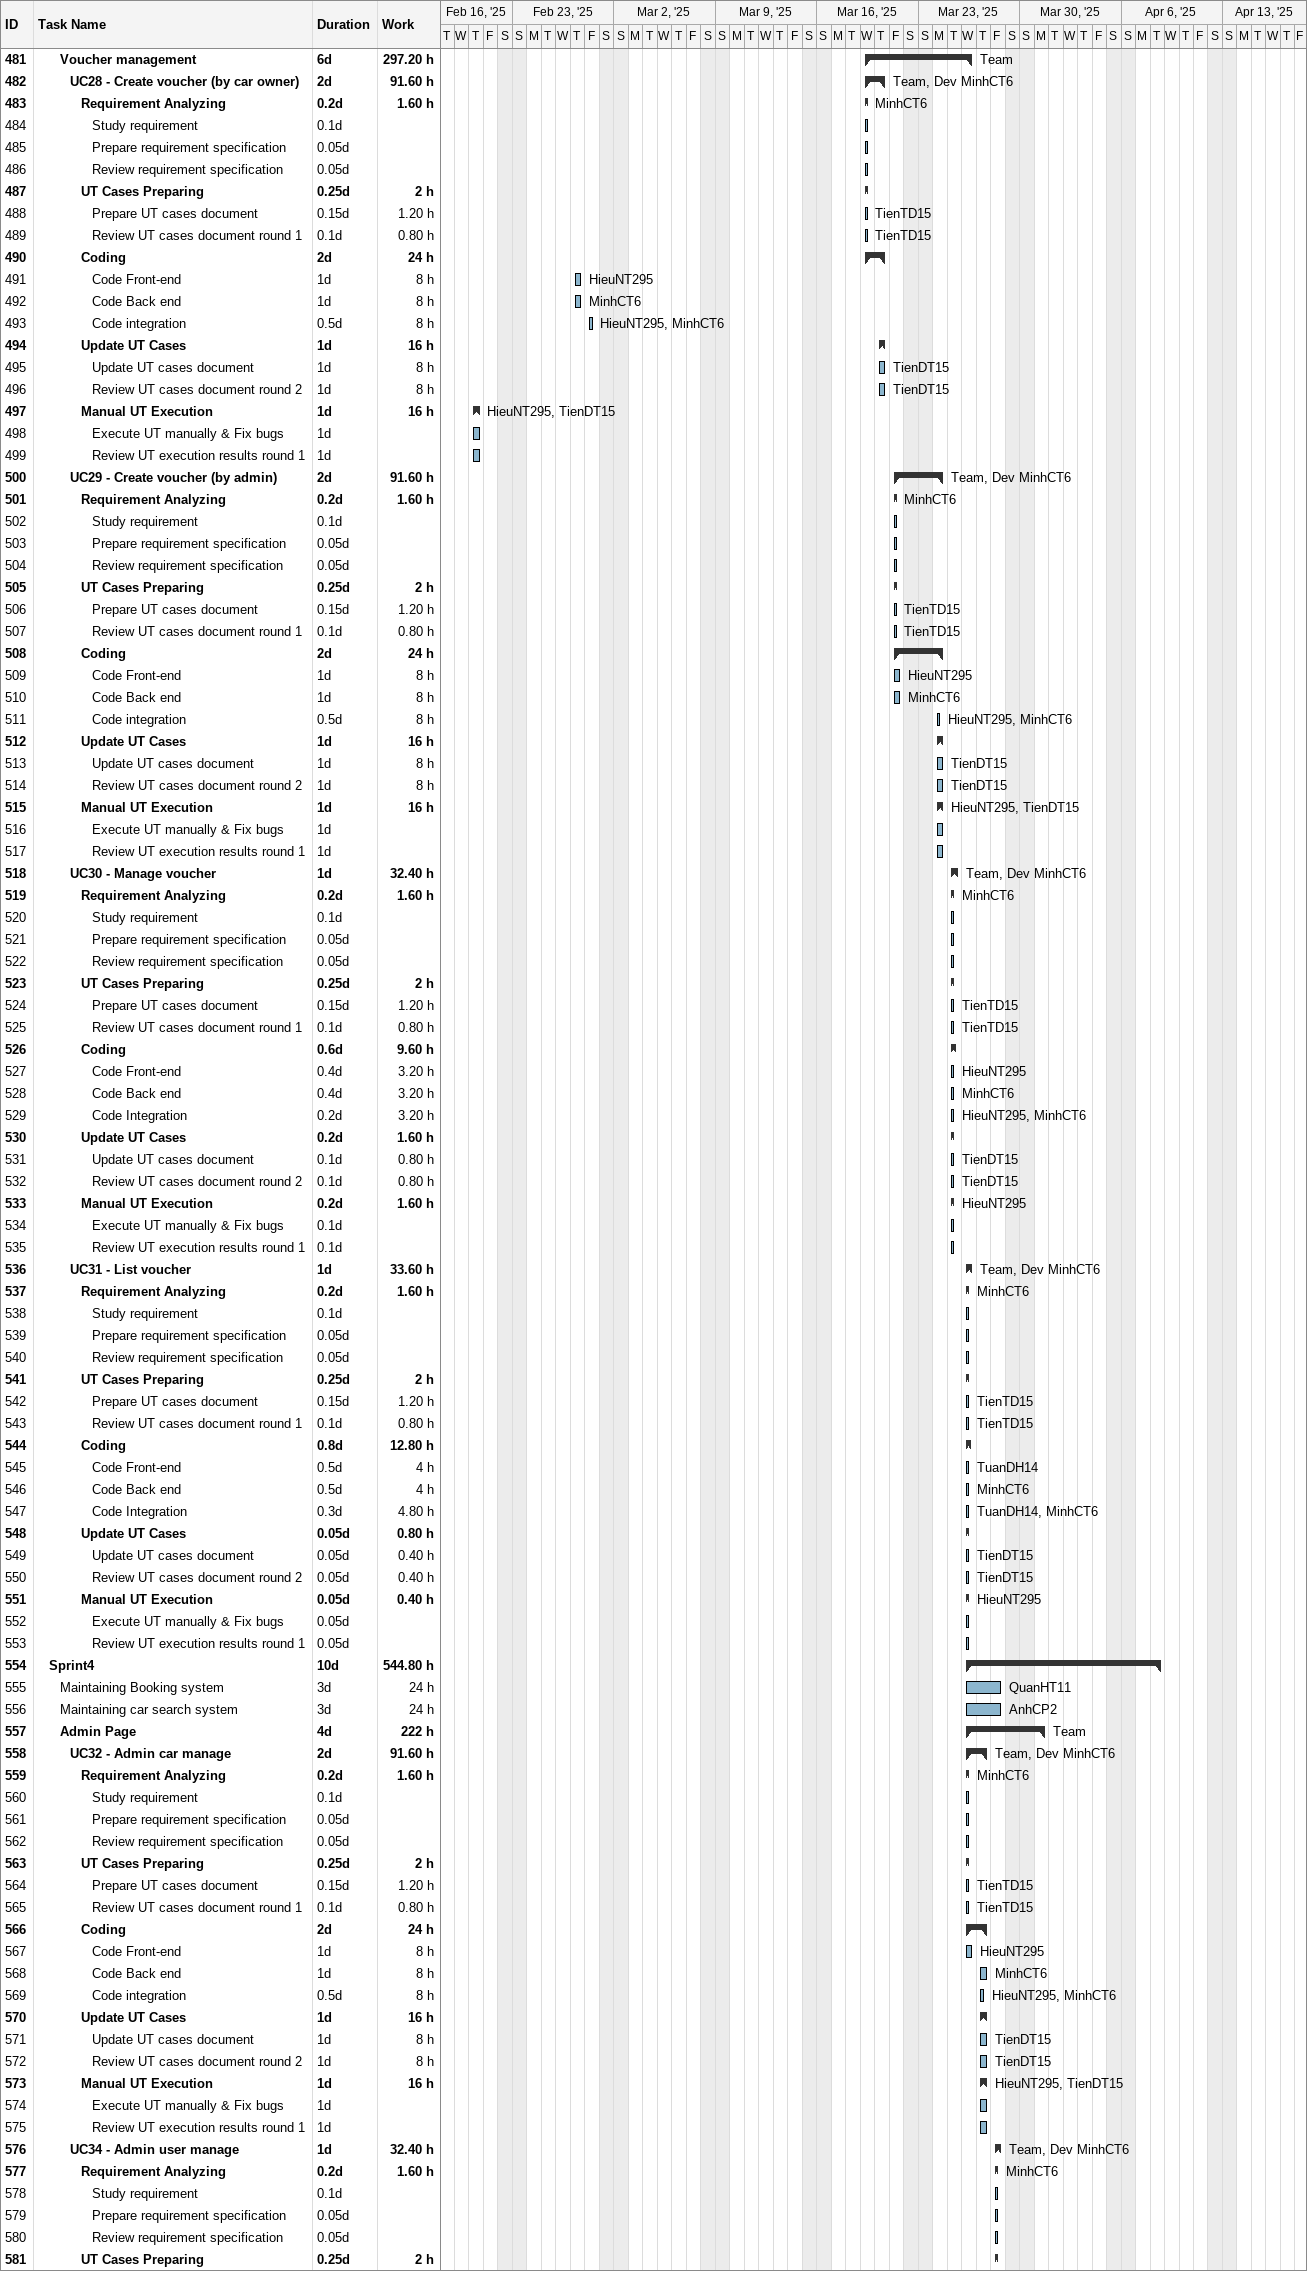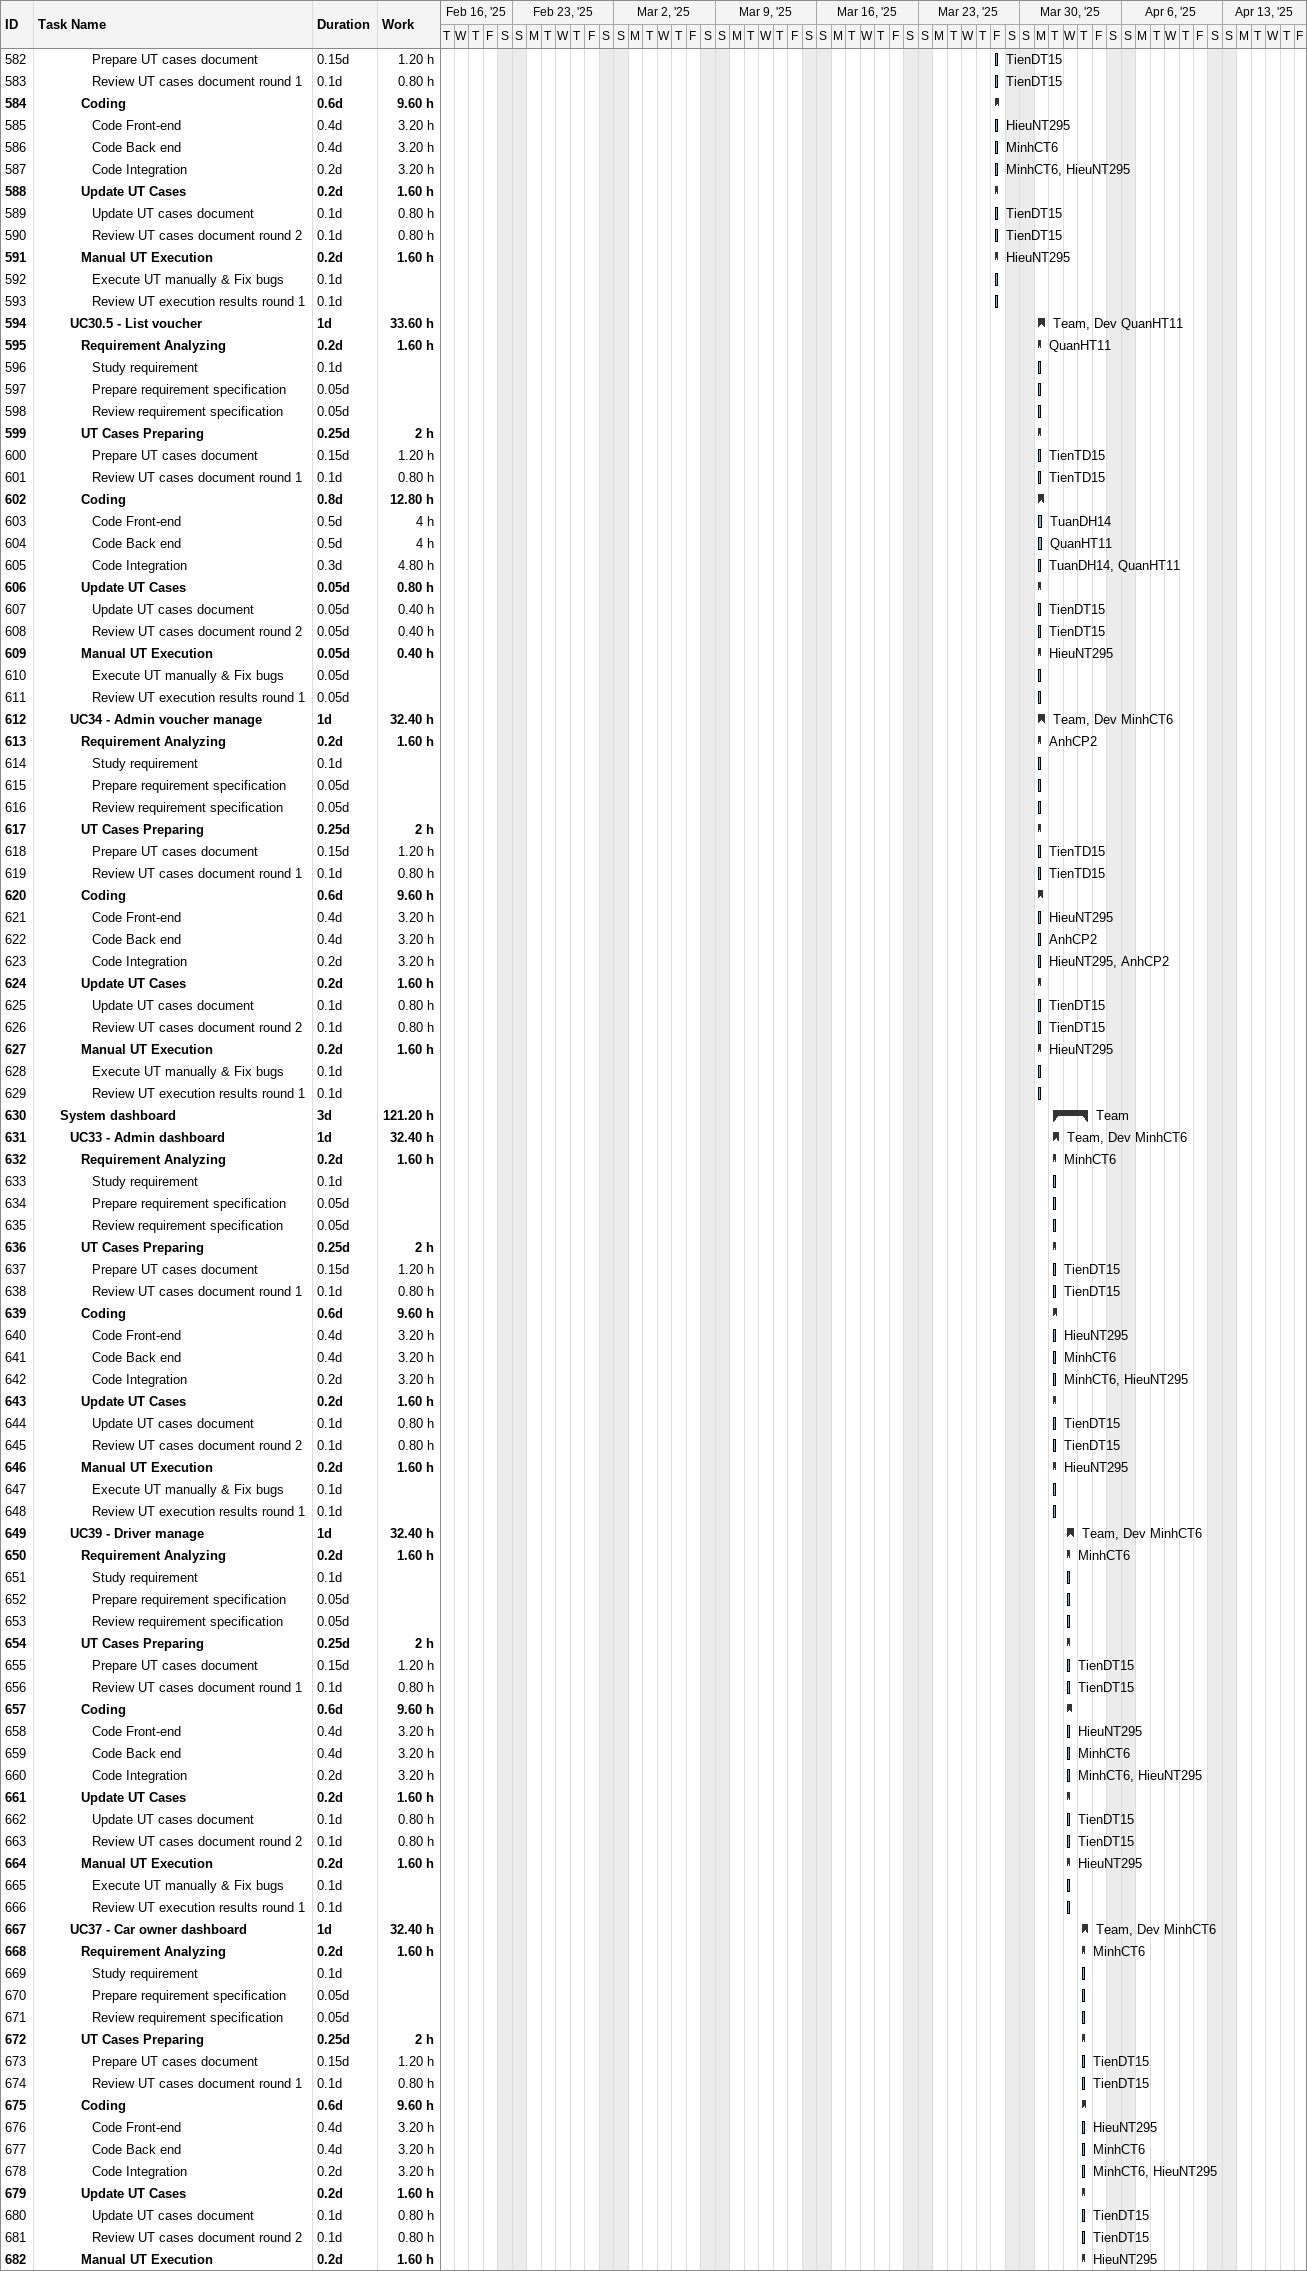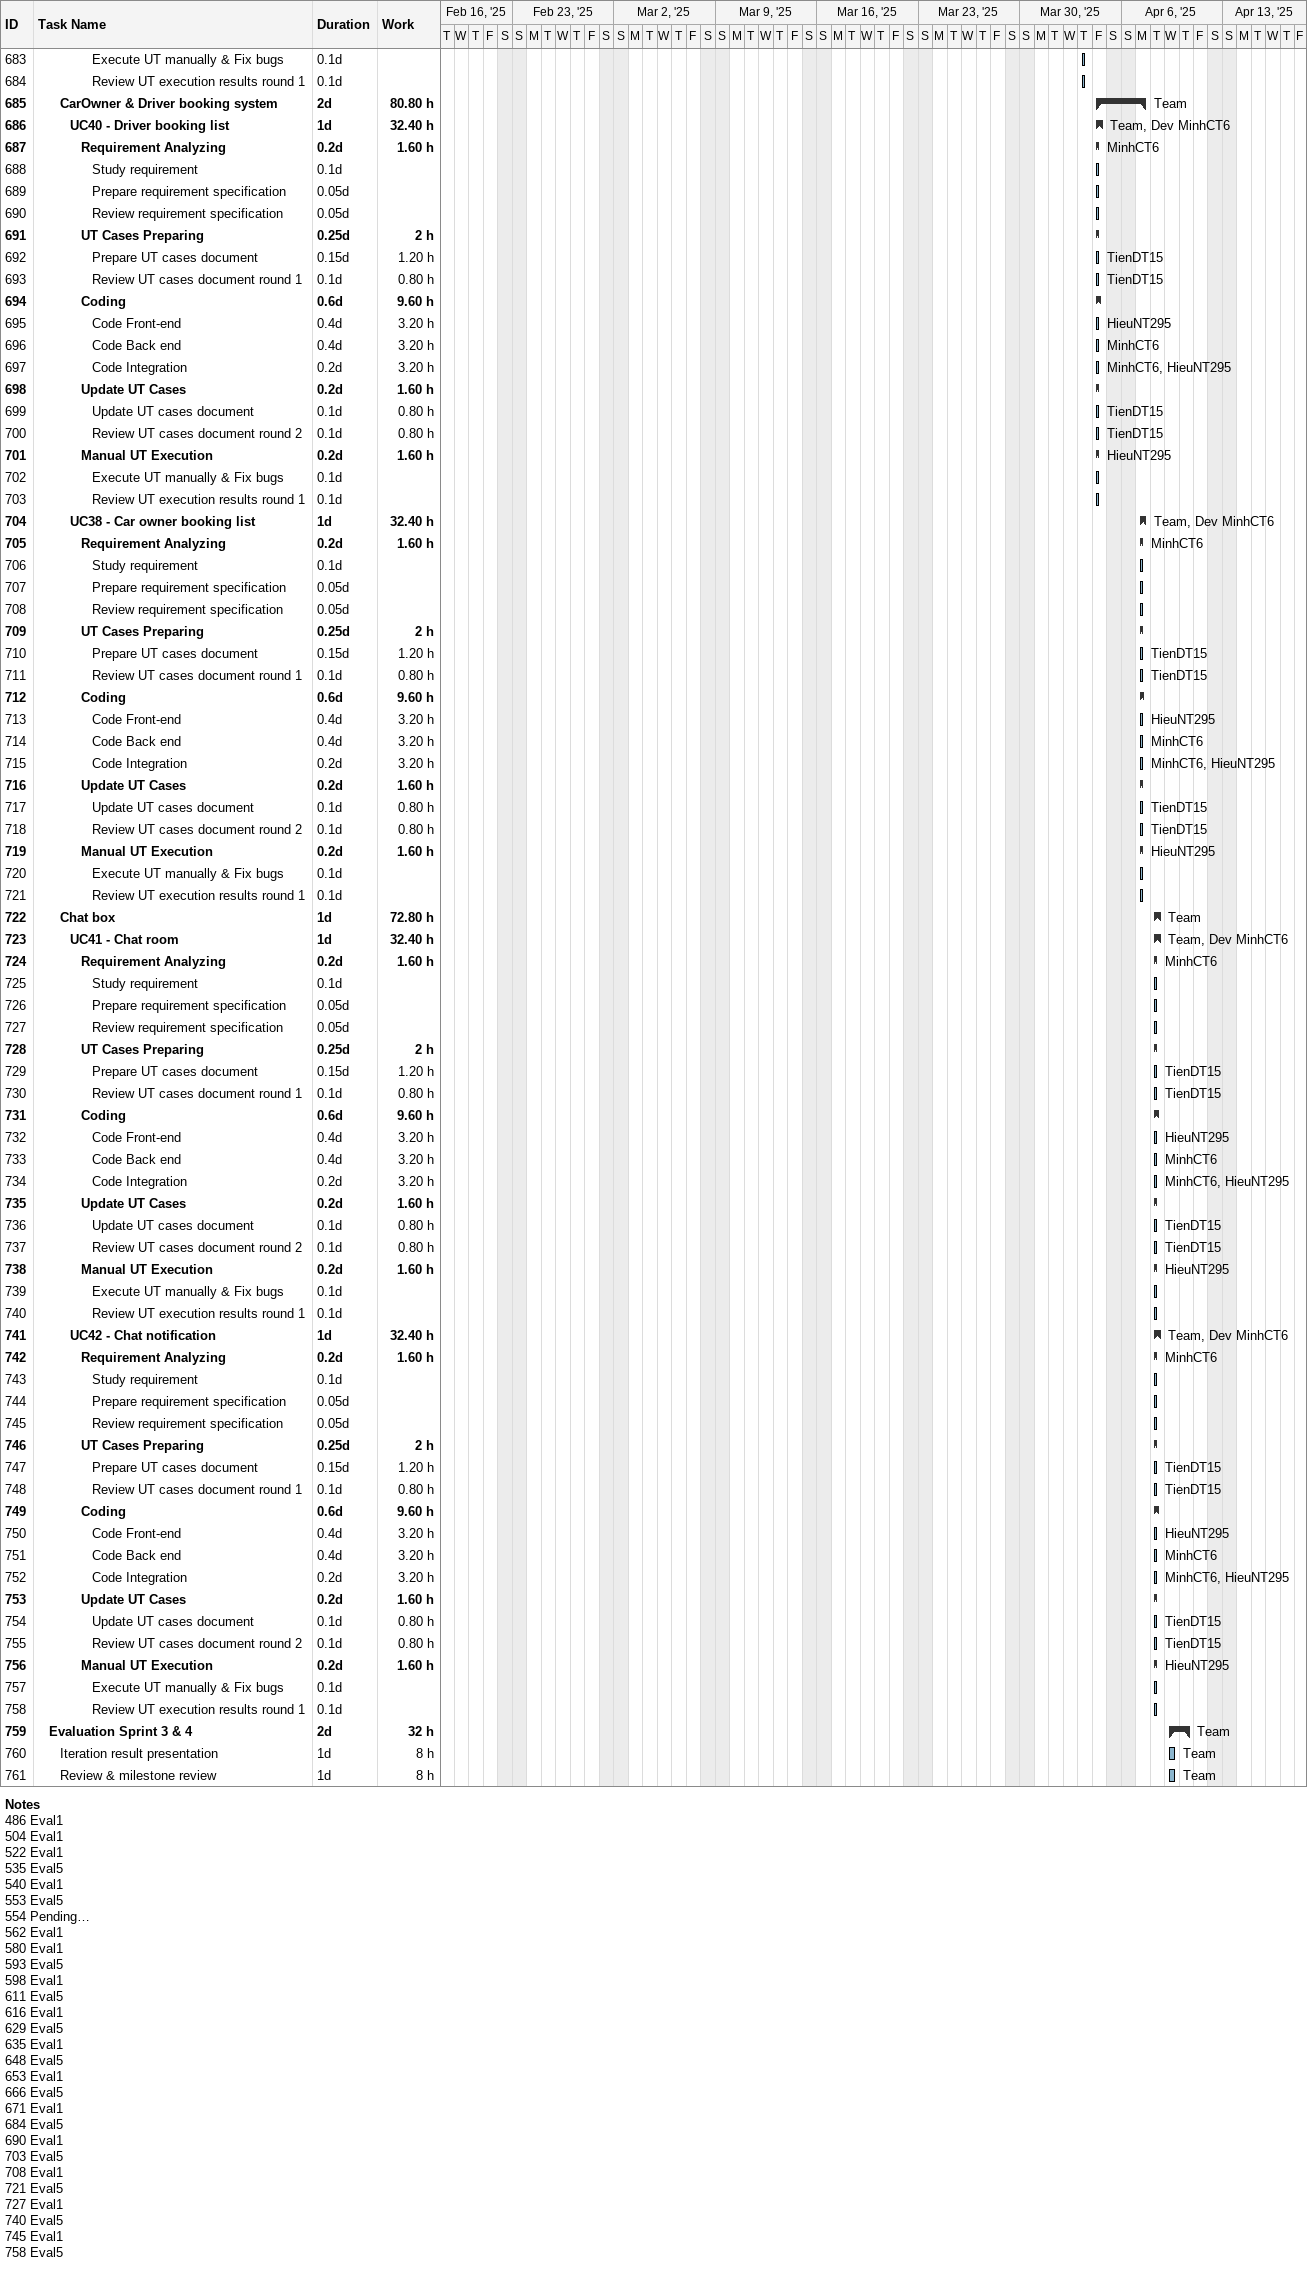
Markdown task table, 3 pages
| ID | Level | Task | Duration | Start | Finish | Resources | Work (h) |
|---|---|---|---|---|---|---|---|
| 481 | 3 | **Voucher management** | 6d | 2025-03-19 | 2025-03-26 | Team | 297.20 |
| 482 | 4 | **UC28 - Create voucher (by car owner)** | 2d | 2025-03-19 | 2025-03-20 | Team, Dev MinhCT6 | 91.60 |
| 483 | 5 | **Requirement Analyzing** | 0.2d | 2025-03-19 | 2025-03-19 | MinhCT6 | 1.60 |
| 484 | 6 | Study requirement | 0.1d | 2025-03-19 | 2025-03-19 |  |  |
| 485 | 6 | Prepare requirement specification | 0.05d | 2025-03-19 | 2025-03-19 |  |  |
| 486 | 6 | Review requirement specification | 0.05d | 2025-03-19 | 2025-03-19 |  |  |
| 487 | 5 | **UT Cases Preparing** | 0.25d | 2025-03-19 | 2025-03-19 |  | 2 |
| 488 | 6 | Prepare UT cases document | 0.15d | 2025-03-19 | 2025-03-19 | TienTD15 | 1.20 |
| 489 | 6 | Review UT cases document round 1 | 0.1d | 2025-03-19 | 2025-03-19 | TienTD15 | 0.80 |
| 490 | 5 | **Coding** | 2d | 2025-03-19 | 2025-03-20 |  | 24 |
| 491 | 6 | Code Front-end | 1d | 2025-02-27 | 2025-02-27 | HieuNT295 | 8 |
| 492 | 6 | Code Back end | 1d | 2025-02-27 | 2025-02-27 | MinhCT6 | 8 |
| 493 | 6 | Code integration | 0.5d | 2025-02-28 | 2025-02-28 | HieuNT295, MinhCT6 | 8 |
| 494 | 5 | **Update UT Cases** | 1d | 2025-03-20 | 2025-03-20 |  | 16 |
| 495 | 6 | Update UT cases document | 1d | 2025-03-20 | 2025-03-20 | TienDT15 | 8 |
| 496 | 6 | Review UT cases document round 2 | 1d | 2025-03-20 | 2025-03-20 | TienDT15 | 8 |
| 497 | 5 | **Manual UT Execution** | 1d | 2025-02-20 | 2025-02-20 | HieuNT295, TienDT15 | 16 |
| 498 | 6 | Execute UT manually & Fix bugs | 1d | 2025-02-20 | 2025-02-20 |  |  |
| 499 | 6 | Review UT execution results round 1 | 1d | 2025-02-20 | 2025-02-20 |  |  |
| 500 | 4 | **UC29 - Create voucher (by admin)** | 2d | 2025-03-21 | 2025-03-24 | Team, Dev MinhCT6 | 91.60 |
| 501 | 5 | **Requirement Analyzing** | 0.2d | 2025-03-21 | 2025-03-21 | MinhCT6 | 1.60 |
| 502 | 6 | Study requirement | 0.1d | 2025-03-21 | 2025-03-21 |  |  |
| 503 | 6 | Prepare requirement specification | 0.05d | 2025-03-21 | 2025-03-21 |  |  |
| 504 | 6 | Review requirement specification | 0.05d | 2025-03-21 | 2025-03-21 |  |  |
| 505 | 5 | **UT Cases Preparing** | 0.25d | 2025-03-21 | 2025-03-21 |  | 2 |
| 506 | 6 | Prepare UT cases document | 0.15d | 2025-03-21 | 2025-03-21 | TienTD15 | 1.20 |
| 507 | 6 | Review UT cases document round 1 | 0.1d | 2025-03-21 | 2025-03-21 | TienTD15 | 0.80 |
| 508 | 5 | **Coding** | 2d | 2025-03-21 | 2025-03-24 |  | 24 |
| 509 | 6 | Code Front-end | 1d | 2025-03-21 | 2025-03-21 | HieuNT295 | 8 |
| 510 | 6 | Code Back end | 1d | 2025-03-21 | 2025-03-21 | MinhCT6 | 8 |
| 511 | 6 | Code integration | 0.5d | 2025-03-24 | 2025-03-24 | HieuNT295, MinhCT6 | 8 |
| 512 | 5 | **Update UT Cases** | 1d | 2025-03-24 | 2025-03-24 |  | 16 |
| 513 | 6 | Update UT cases document | 1d | 2025-03-24 | 2025-03-24 | TienDT15 | 8 |
| 514 | 6 | Review UT cases document round 2 | 1d | 2025-03-24 | 2025-03-24 | TienDT15 | 8 |
| 515 | 5 | **Manual UT Execution** | 1d | 2025-03-24 | 2025-03-24 | HieuNT295, TienDT15 | 16 |
| 516 | 6 | Execute UT manually & Fix bugs | 1d | 2025-03-24 | 2025-03-24 |  |  |
| 517 | 6 | Review UT execution results round 1 | 1d | 2025-03-24 | 2025-03-24 |  |  |
| 518 | 4 | **UC30 - Manage voucher** | 1d | 2025-03-25 | 2025-03-25 | Team, Dev MinhCT6 | 32.40 |
| 519 | 5 | **Requirement Analyzing** | 0.2d | 2025-03-25 | 2025-03-25 | MinhCT6 | 1.60 |
| 520 | 6 | Study requirement | 0.1d | 2025-03-25 | 2025-03-25 |  |  |
| 521 | 6 | Prepare requirement specification | 0.05d | 2025-03-25 | 2025-03-25 |  |  |
| 522 | 6 | Review requirement specification | 0.05d | 2025-03-25 | 2025-03-25 |  |  |
| 523 | 5 | **UT Cases Preparing** | 0.25d | 2025-03-25 | 2025-03-25 |  | 2 |
| 524 | 6 | Prepare UT cases document | 0.15d | 2025-03-25 | 2025-03-25 | TienTD15 | 1.20 |
| 525 | 6 | Review UT cases document round 1 | 0.1d | 2025-03-25 | 2025-03-25 | TienTD15 | 0.80 |
| 526 | 5 | **Coding** | 0.6d | 2025-03-25 | 2025-03-25 |  | 9.60 |
| 527 | 6 | Code Front-end | 0.4d | 2025-03-25 | 2025-03-25 | HieuNT295 | 3.20 |
| 528 | 6 | Code Back end | 0.4d | 2025-03-25 | 2025-03-25 | MinhCT6 | 3.20 |
| 529 | 6 | Code Integration | 0.2d | 2025-03-25 | 2025-03-25 | HieuNT295, MinhCT6 | 3.20 |
| 530 | 5 | **Update UT Cases** | 0.2d | 2025-03-25 | 2025-03-25 |  | 1.60 |
| 531 | 6 | Update UT cases document | 0.1d | 2025-03-25 | 2025-03-25 | TienDT15 | 0.80 |
| 532 | 6 | Review UT cases document round 2 | 0.1d | 2025-03-25 | 2025-03-25 | TienDT15 | 0.80 |
| 533 | 5 | **Manual UT Execution** | 0.2d | 2025-03-25 | 2025-03-25 | HieuNT295 | 1.60 |
| 534 | 6 | Execute UT manually & Fix bugs | 0.1d | 2025-03-25 | 2025-03-25 |  |  |
| 535 | 6 | Review UT execution results round 1 | 0.1d | 2025-03-25 | 2025-03-25 |  |  |
| 536 | 4 | **UC31 - List voucher** | 1d | 2025-03-26 | 2025-03-26 | Team, Dev MinhCT6 | 33.60 |
| 537 | 5 | **Requirement Analyzing** | 0.2d | 2025-03-26 | 2025-03-26 | MinhCT6 | 1.60 |
| 538 | 6 | Study requirement | 0.1d | 2025-03-26 | 2025-03-26 |  |  |
| 539 | 6 | Prepare requirement specification | 0.05d | 2025-03-26 | 2025-03-26 |  |  |
| 540 | 6 | Review requirement specification | 0.05d | 2025-03-26 | 2025-03-26 |  |  |
| 541 | 5 | **UT Cases Preparing** | 0.25d | 2025-03-26 | 2025-03-26 |  | 2 |
| 542 | 6 | Prepare UT cases document | 0.15d | 2025-03-26 | 2025-03-26 | TienTD15 | 1.20 |
| 543 | 6 | Review UT cases document round 1 | 0.1d | 2025-03-26 | 2025-03-26 | TienTD15 | 0.80 |
| 544 | 5 | **Coding** | 0.8d | 2025-03-26 | 2025-03-26 |  | 12.80 |
| 545 | 6 | Code Front-end | 0.5d | 2025-03-26 | 2025-03-26 | TuanDH14 | 4 |
| 546 | 6 | Code Back end | 0.5d | 2025-03-26 | 2025-03-26 | MinhCT6 | 4 |
| 547 | 6 | Code Integration | 0.3d | 2025-03-26 | 2025-03-26 | TuanDH14, MinhCT6 | 4.80 |
| 548 | 5 | **Update UT Cases** | 0.05d | 2025-03-26 | 2025-03-26 |  | 0.80 |
| 549 | 6 | Update UT cases document | 0.05d | 2025-03-26 | 2025-03-26 | TienDT15 | 0.40 |
| 550 | 6 | Review UT cases document round 2 | 0.05d | 2025-03-26 | 2025-03-26 | TienDT15 | 0.40 |
| 551 | 5 | **Manual UT Execution** | 0.05d | 2025-03-26 | 2025-03-26 | HieuNT295 | 0.40 |
| 552 | 6 | Execute UT manually & Fix bugs | 0.05d | 2025-03-26 | 2025-03-26 |  |  |
| 553 | 6 | Review UT execution results round 1 | 0.05d | 2025-03-26 | 2025-03-26 |  |  |
| 554 | 2 | **Sprint4** | 10d | 2025-03-26 | 2025-04-08 |  | 544.80 |
| 555 | 3 | Maintaining Booking system | 3d | 2025-03-26 | 2025-03-28 | QuanHT11 | 24 |
| 556 | 3 | Maintaining car search system | 3d | 2025-03-26 | 2025-03-28 | AnhCP2 | 24 |
| 557 | 3 | **Admin Page** | 4d | 2025-03-26 | 2025-03-31 | Team | 222 |
| 558 | 4 | **UC32 - Admin car manage** | 2d | 2025-03-26 | 2025-03-27 | Team, Dev MinhCT6 | 91.60 |
| 559 | 5 | **Requirement Analyzing** | 0.2d | 2025-03-26 | 2025-03-26 | MinhCT6 | 1.60 |
| 560 | 6 | Study requirement | 0.1d | 2025-03-26 | 2025-03-26 |  |  |
| 561 | 6 | Prepare requirement specification | 0.05d | 2025-03-26 | 2025-03-26 |  |  |
| 562 | 6 | Review requirement specification | 0.05d | 2025-03-26 | 2025-03-26 |  |  |
| 563 | 5 | **UT Cases Preparing** | 0.25d | 2025-03-26 | 2025-03-26 |  | 2 |
| 564 | 6 | Prepare UT cases document | 0.15d | 2025-03-26 | 2025-03-26 | TienTD15 | 1.20 |
| 565 | 6 | Review UT cases document round 1 | 0.1d | 2025-03-26 | 2025-03-26 | TienTD15 | 0.80 |
| 566 | 5 | **Coding** | 2d | 2025-03-26 | 2025-03-27 |  | 24 |
| 567 | 6 | Code Front-end | 1d | 2025-03-26 | 2025-03-26 | HieuNT295 | 8 |
| 568 | 6 | Code Back end | 1d | 2025-03-27 | 2025-03-27 | MinhCT6 | 8 |
| 569 | 6 | Code integration | 0.5d | 2025-03-27 | 2025-03-27 | HieuNT295, MinhCT6 | 8 |
| 570 | 5 | **Update UT Cases** | 1d | 2025-03-27 | 2025-03-27 |  | 16 |
| 571 | 6 | Update UT cases document | 1d | 2025-03-27 | 2025-03-27 | TienDT15 | 8 |
| 572 | 6 | Review UT cases document round 2 | 1d | 2025-03-27 | 2025-03-27 | TienDT15 | 8 |
| 573 | 5 | **Manual UT Execution** | 1d | 2025-03-27 | 2025-03-27 | HieuNT295, TienDT15 | 16 |
| 574 | 6 | Execute UT manually & Fix bugs | 1d | 2025-03-27 | 2025-03-27 |  |  |
| 575 | 6 | Review UT execution results round 1 | 1d | 2025-03-27 | 2025-03-27 |  |  |
| 576 | 4 | **UC34 - Admin user manage** | 1d | 2025-03-28 | 2025-03-28 | Team, Dev MinhCT6 | 32.40 |
| 577 | 5 | **Requirement Analyzing** | 0.2d | 2025-03-28 | 2025-03-28 | MinhCT6 | 1.60 |
| 578 | 6 | Study requirement | 0.1d | 2025-03-28 | 2025-03-28 |  |  |
| 579 | 6 | Prepare requirement specification | 0.05d | 2025-03-28 | 2025-03-28 |  |  |
| 580 | 6 | Review requirement specification | 0.05d | 2025-03-28 | 2025-03-28 |  |  |
| 581 | 5 | **UT Cases Preparing** | 0.25d | 2025-03-28 | 2025-03-28 |  | 2 |
| 582 | 6 | Prepare UT cases document | 0.15d | 2025-03-28 | 2025-03-28 | TienDT15 | 1.20 |
| 583 | 6 | Review UT cases document round 1 | 0.1d | 2025-03-28 | 2025-03-28 | TienDT15 | 0.80 |
| 584 | 5 | **Coding** | 0.6d | 2025-03-28 | 2025-03-28 |  | 9.60 |
| 585 | 6 | Code Front-end | 0.4d | 2025-03-28 | 2025-03-28 | HieuNT295 | 3.20 |
| 586 | 6 | Code Back end | 0.4d | 2025-03-28 | 2025-03-28 | MinhCT6 | 3.20 |
| 587 | 6 | Code Integration | 0.2d | 2025-03-28 | 2025-03-28 | MinhCT6, HieuNT295 | 3.20 |
| 588 | 5 | **Update UT Cases** | 0.2d | 2025-03-28 | 2025-03-28 |  | 1.60 |
| 589 | 6 | Update UT cases document | 0.1d | 2025-03-28 | 2025-03-28 | TienDT15 | 0.80 |
| 590 | 6 | Review UT cases document round 2 | 0.1d | 2025-03-28 | 2025-03-28 | TienDT15 | 0.80 |
| 591 | 5 | **Manual UT Execution** | 0.2d | 2025-03-28 | 2025-03-28 | HieuNT295 | 1.60 |
| 592 | 6 | Execute UT manually & Fix bugs | 0.1d | 2025-03-28 | 2025-03-28 |  |  |
| 593 | 6 | Review UT execution results round 1 | 0.1d | 2025-03-28 | 2025-03-28 |  |  |
| 594 | 4 | **UC30.5 - List voucher** | 1d | 2025-03-31 | 2025-03-31 | Team, Dev QuanHT11 | 33.60 |
| 595 | 5 | **Requirement Analyzing** | 0.2d | 2025-03-31 | 2025-03-31 | QuanHT11 | 1.60 |
| 596 | 6 | Study requirement | 0.1d | 2025-03-31 | 2025-03-31 |  |  |
| 597 | 6 | Prepare requirement specification | 0.05d | 2025-03-31 | 2025-03-31 |  |  |
| 598 | 6 | Review requirement specification | 0.05d | 2025-03-31 | 2025-03-31 |  |  |
| 599 | 5 | **UT Cases Preparing** | 0.25d | 2025-03-31 | 2025-03-31 |  | 2 |
| 600 | 6 | Prepare UT cases document | 0.15d | 2025-03-31 | 2025-03-31 | TienTD15 | 1.20 |
| 601 | 6 | Review UT cases document round 1 | 0.1d | 2025-03-31 | 2025-03-31 | TienTD15 | 0.80 |
| 602 | 5 | **Coding** | 0.8d | 2025-03-31 | 2025-03-31 |  | 12.80 |
| 603 | 6 | Code Front-end | 0.5d | 2025-03-31 | 2025-03-31 | TuanDH14 | 4 |
| 604 | 6 | Code Back end | 0.5d | 2025-03-31 | 2025-03-31 | QuanHT11 | 4 |
| 605 | 6 | Code Integration | 0.3d | 2025-03-31 | 2025-03-31 | TuanDH14, QuanHT11 | 4.80 |
| 606 | 5 | **Update UT Cases** | 0.05d | 2025-03-31 | 2025-03-31 |  | 0.80 |
| 607 | 6 | Update UT cases document | 0.05d | 2025-03-31 | 2025-03-31 | TienDT15 | 0.40 |
| 608 | 6 | Review UT cases document round 2 | 0.05d | 2025-03-31 | 2025-03-31 | TienDT15 | 0.40 |
| 609 | 5 | **Manual UT Execution** | 0.05d | 2025-03-31 | 2025-03-31 | HieuNT295 | 0.40 |
| 610 | 6 | Execute UT manually & Fix bugs | 0.05d | 2025-03-31 | 2025-03-31 |  |  |
| 611 | 6 | Review UT execution results round 1 | 0.05d | 2025-03-31 | 2025-03-31 |  |  |
| 612 | 4 | **UC34 - Admin voucher manage** | 1d | 2025-03-31 | 2025-03-31 | Team, Dev MinhCT6 | 32.40 |
| 613 | 5 | **Requirement Analyzing** | 0.2d | 2025-03-31 | 2025-03-31 | AnhCP2 | 1.60 |
| 614 | 6 | Study requirement | 0.1d | 2025-03-31 | 2025-03-31 |  |  |
| 615 | 6 | Prepare requirement specification | 0.05d | 2025-03-31 | 2025-03-31 |  |  |
| 616 | 6 | Review requirement specification | 0.05d | 2025-03-31 | 2025-03-31 |  |  |
| 617 | 5 | **UT Cases Preparing** | 0.25d | 2025-03-31 | 2025-03-31 |  | 2 |
| 618 | 6 | Prepare UT cases document | 0.15d | 2025-03-31 | 2025-03-31 | TienTD15 | 1.20 |
| 619 | 6 | Review UT cases document round 1 | 0.1d | 2025-03-31 | 2025-03-31 | TienTD15 | 0.80 |
| 620 | 5 | **Coding** | 0.6d | 2025-03-31 | 2025-03-31 |  | 9.60 |
| 621 | 6 | Code Front-end | 0.4d | 2025-03-31 | 2025-03-31 | HieuNT295 | 3.20 |
| 622 | 6 | Code Back end | 0.4d | 2025-03-31 | 2025-03-31 | AnhCP2 | 3.20 |
| 623 | 6 | Code Integration | 0.2d | 2025-03-31 | 2025-03-31 | HieuNT295, AnhCP2 | 3.20 |
| 624 | 5 | **Update UT Cases** | 0.2d | 2025-03-31 | 2025-03-31 |  | 1.60 |
| 625 | 6 | Update UT cases document | 0.1d | 2025-03-31 | 2025-03-31 | TienDT15 | 0.80 |
| 626 | 6 | Review UT cases document round 2 | 0.1d | 2025-03-31 | 2025-03-31 | TienDT15 | 0.80 |
| 627 | 5 | **Manual UT Execution** | 0.2d | 2025-03-31 | 2025-03-31 | HieuNT295 | 1.60 |
| 628 | 6 | Execute UT manually & Fix bugs | 0.1d | 2025-03-31 | 2025-03-31 |  |  |
| 629 | 6 | Review UT execution results round 1 | 0.1d | 2025-03-31 | 2025-03-31 |  |  |
| 630 | 3 | **System dashboard** | 3d | 2025-04-01 | 2025-04-03 | Team | 121.20 |
| 631 | 4 | **UC33 - Admin dashboard** | 1d | 2025-04-01 | 2025-04-01 | Team, Dev MinhCT6 | 32.40 |
| 632 | 5 | **Requirement Analyzing** | 0.2d | 2025-04-01 | 2025-04-01 | MinhCT6 | 1.60 |
| 633 | 6 | Study requirement | 0.1d | 2025-04-01 | 2025-04-01 |  |  |
| 634 | 6 | Prepare requirement specification | 0.05d | 2025-04-01 | 2025-04-01 |  |  |
| 635 | 6 | Review requirement specification | 0.05d | 2025-04-01 | 2025-04-01 |  |  |
| 636 | 5 | **UT Cases Preparing** | 0.25d | 2025-04-01 | 2025-04-01 |  | 2 |
| 637 | 6 | Prepare UT cases document | 0.15d | 2025-04-01 | 2025-04-01 | TienDT15 | 1.20 |
| 638 | 6 | Review UT cases document round 1 | 0.1d | 2025-04-01 | 2025-04-01 | TienDT15 | 0.80 |
| 639 | 5 | **Coding** | 0.6d | 2025-04-01 | 2025-04-01 |  | 9.60 |
| 640 | 6 | Code Front-end | 0.4d | 2025-04-01 | 2025-04-01 | HieuNT295 | 3.20 |
| 641 | 6 | Code Back end | 0.4d | 2025-04-01 | 2025-04-01 | MinhCT6 | 3.20 |
| 642 | 6 | Code Integration | 0.2d | 2025-04-01 | 2025-04-01 | MinhCT6, HieuNT295 | 3.20 |
| 643 | 5 | **Update UT Cases** | 0.2d | 2025-04-01 | 2025-04-01 |  | 1.60 |
| 644 | 6 | Update UT cases document | 0.1d | 2025-04-01 | 2025-04-01 | TienDT15 | 0.80 |
| 645 | 6 | Review UT cases document round 2 | 0.1d | 2025-04-01 | 2025-04-01 | TienDT15 | 0.80 |
| 646 | 5 | **Manual UT Execution** | 0.2d | 2025-04-01 | 2025-04-01 | HieuNT295 | 1.60 |
| 647 | 6 | Execute UT manually & Fix bugs | 0.1d | 2025-04-01 | 2025-04-01 |  |  |
| 648 | 6 | Review UT execution results round 1 | 0.1d | 2025-04-01 | 2025-04-01 |  |  |
| 649 | 4 | **UC39 - Driver manage** | 1d | 2025-04-02 | 2025-04-02 | Team, Dev MinhCT6 | 32.40 |
| 650 | 5 | **Requirement Analyzing** | 0.2d | 2025-04-02 | 2025-04-02 | MinhCT6 | 1.60 |
| 651 | 6 | Study requirement | 0.1d | 2025-04-02 | 2025-04-02 |  |  |
| 652 | 6 | Prepare requirement specification | 0.05d | 2025-04-02 | 2025-04-02 |  |  |
| 653 | 6 | Review requirement specification | 0.05d | 2025-04-02 | 2025-04-02 |  |  |
| 654 | 5 | **UT Cases Preparing** | 0.25d | 2025-04-02 | 2025-04-02 |  | 2 |
| 655 | 6 | Prepare UT cases document | 0.15d | 2025-04-02 | 2025-04-02 | TienDT15 | 1.20 |
| 656 | 6 | Review UT cases document round 1 | 0.1d | 2025-04-02 | 2025-04-02 | TienDT15 | 0.80 |
| 657 | 5 | **Coding** | 0.6d | 2025-04-02 | 2025-04-02 |  | 9.60 |
| 658 | 6 | Code Front-end | 0.4d | 2025-04-02 | 2025-04-02 | HieuNT295 | 3.20 |
| 659 | 6 | Code Back end | 0.4d | 2025-04-02 | 2025-04-02 | MinhCT6 | 3.20 |
| 660 | 6 | Code Integration | 0.2d | 2025-04-02 | 2025-04-02 | MinhCT6, HieuNT295 | 3.20 |
| 661 | 5 | **Update UT Cases** | 0.2d | 2025-04-02 | 2025-04-02 |  | 1.60 |
| 662 | 6 | Update UT cases document | 0.1d | 2025-04-02 | 2025-04-02 | TienDT15 | 0.80 |
| 663 | 6 | Review UT cases document round 2 | 0.1d | 2025-04-02 | 2025-04-02 | TienDT15 | 0.80 |
| 664 | 5 | **Manual UT Execution** | 0.2d | 2025-04-02 | 2025-04-02 | HieuNT295 | 1.60 |
| 665 | 6 | Execute UT manually & Fix bugs | 0.1d | 2025-04-02 | 2025-04-02 |  |  |
| 666 | 6 | Review UT execution results round 1 | 0.1d | 2025-04-02 | 2025-04-02 |  |  |
| 667 | 4 | **UC37 - Car owner dashboard** | 1d | 2025-04-03 | 2025-04-03 | Team, Dev MinhCT6 | 32.40 |
| 668 | 5 | **Requirement Analyzing** | 0.2d | 2025-04-03 | 2025-04-03 | MinhCT6 | 1.60 |
| 669 | 6 | Study requirement | 0.1d | 2025-04-03 | 2025-04-03 |  |  |
| 670 | 6 | Prepare requirement specification | 0.05d | 2025-04-03 | 2025-04-03 |  |  |
| 671 | 6 | Review requirement specification | 0.05d | 2025-04-03 | 2025-04-03 |  |  |
| 672 | 5 | **UT Cases Preparing** | 0.25d | 2025-04-03 | 2025-04-03 |  | 2 |
| 673 | 6 | Prepare UT cases document | 0.15d | 2025-04-03 | 2025-04-03 | TienDT15 | 1.20 |
| 674 | 6 | Review UT cases document round 1 | 0.1d | 2025-04-03 | 2025-04-03 | TienDT15 | 0.80 |
| 675 | 5 | **Coding** | 0.6d | 2025-04-03 | 2025-04-03 |  | 9.60 |
| 676 | 6 | Code Front-end | 0.4d | 2025-04-03 | 2025-04-03 | HieuNT295 | 3.20 |
| 677 | 6 | Code Back end | 0.4d | 2025-04-03 | 2025-04-03 | MinhCT6 | 3.20 |
| 678 | 6 | Code Integration | 0.2d | 2025-04-03 | 2025-04-03 | MinhCT6, HieuNT295 | 3.20 |
| 679 | 5 | **Update UT Cases** | 0.2d | 2025-04-03 | 2025-04-03 |  | 1.60 |
| 680 | 6 | Update UT cases document | 0.1d | 2025-04-03 | 2025-04-03 | TienDT15 | 0.80 |
| 681 | 6 | Review UT cases document round 2 | 0.1d | 2025-04-03 | 2025-04-03 | TienDT15 | 0.80 |
| 682 | 5 | **Manual UT Execution** | 0.2d | 2025-04-03 | 2025-04-03 | HieuNT295 | 1.60 |
| 683 | 6 | Execute UT manually & Fix bugs | 0.1d | 2025-04-03 | 2025-04-03 |  |  |
| 684 | 6 | Review UT execution results round 1 | 0.1d | 2025-04-03 | 2025-04-03 |  |  |
| 685 | 3 | **CarOwner & Driver booking system** | 2d | 2025-04-04 | 2025-04-07 | Team | 80.80 |
| 686 | 4 | **UC40 - Driver booking list** | 1d | 2025-04-04 | 2025-04-04 | Team, Dev MinhCT6 | 32.40 |
| 687 | 5 | **Requirement Analyzing** | 0.2d | 2025-04-04 | 2025-04-04 | MinhCT6 | 1.60 |
| 688 | 6 | Study requirement | 0.1d | 2025-04-04 | 2025-04-04 |  |  |
| 689 | 6 | Prepare requirement specification | 0.05d | 2025-04-04 | 2025-04-04 |  |  |
| 690 | 6 | Review requirement specification | 0.05d | 2025-04-04 | 2025-04-04 |  |  |
| 691 | 5 | **UT Cases Preparing** | 0.25d | 2025-04-04 | 2025-04-04 |  | 2 |
| 692 | 6 | Prepare UT cases document | 0.15d | 2025-04-04 | 2025-04-04 | TienDT15 | 1.20 |
| 693 | 6 | Review UT cases document round 1 | 0.1d | 2025-04-04 | 2025-04-04 | TienDT15 | 0.80 |
| 694 | 5 | **Coding** | 0.6d | 2025-04-04 | 2025-04-04 |  | 9.60 |
| 695 | 6 | Code Front-end | 0.4d | 2025-04-04 | 2025-04-04 | HieuNT295 | 3.20 |
| 696 | 6 | Code Back end | 0.4d | 2025-04-04 | 2025-04-04 | MinhCT6 | 3.20 |
| 697 | 6 | Code Integration | 0.2d | 2025-04-04 | 2025-04-04 | MinhCT6, HieuNT295 | 3.20 |
| 698 | 5 | **Update UT Cases** | 0.2d | 2025-04-04 | 2025-04-04 |  | 1.60 |
| 699 | 6 | Update UT cases document | 0.1d | 2025-04-04 | 2025-04-04 | TienDT15 | 0.80 |
| 700 | 6 | Review UT cases document round 2 | 0.1d | 2025-04-04 | 2025-04-04 | TienDT15 | 0.80 |
| 701 | 5 | **Manual UT Execution** | 0.2d | 2025-04-04 | 2025-04-04 | HieuNT295 | 1.60 |
| 702 | 6 | Execute UT manually & Fix bugs | 0.1d | 2025-04-04 | 2025-04-04 |  |  |
| 703 | 6 | Review UT execution results round 1 | 0.1d | 2025-04-04 | 2025-04-04 |  |  |
| 704 | 4 | **UC38 - Car owner booking list** | 1d | 2025-04-07 | 2025-04-07 | Team, Dev MinhCT6 | 32.40 |
| 705 | 5 | **Requirement Analyzing** | 0.2d | 2025-04-07 | 2025-04-07 | MinhCT6 | 1.60 |
| 706 | 6 | Study requirement | 0.1d | 2025-04-07 | 2025-04-07 |  |  |
| 707 | 6 | Prepare requirement specification | 0.05d | 2025-04-07 | 2025-04-07 |  |  |
| 708 | 6 | Review requirement specification | 0.05d | 2025-04-07 | 2025-04-07 |  |  |
| 709 | 5 | **UT Cases Preparing** | 0.25d | 2025-04-07 | 2025-04-07 |  | 2 |
| 710 | 6 | Prepare UT cases document | 0.15d | 2025-04-07 | 2025-04-07 | TienDT15 | 1.20 |
| 711 | 6 | Review UT cases document round 1 | 0.1d | 2025-04-07 | 2025-04-07 | TienDT15 | 0.80 |
| 712 | 5 | **Coding** | 0.6d | 2025-04-07 | 2025-04-07 |  | 9.60 |
| 713 | 6 | Code Front-end | 0.4d | 2025-04-07 | 2025-04-07 | HieuNT295 | 3.20 |
| 714 | 6 | Code Back end | 0.4d | 2025-04-07 | 2025-04-07 | MinhCT6 | 3.20 |
| 715 | 6 | Code Integration | 0.2d | 2025-04-07 | 2025-04-07 | MinhCT6, HieuNT295 | 3.20 |
| 716 | 5 | **Update UT Cases** | 0.2d | 2025-04-07 | 2025-04-07 |  | 1.60 |
| 717 | 6 | Update UT cases document | 0.1d | 2025-04-07 | 2025-04-07 | TienDT15 | 0.80 |
| 718 | 6 | Review UT cases document round 2 | 0.1d | 2025-04-07 | 2025-04-07 | TienDT15 | 0.80 |
| 719 | 5 | **Manual UT Execution** | 0.2d | 2025-04-07 | 2025-04-07 | HieuNT295 | 1.60 |
| 720 | 6 | Execute UT manually & Fix bugs | 0.1d | 2025-04-07 | 2025-04-07 |  |  |
| 721 | 6 | Review UT execution results round 1 | 0.1d | 2025-04-07 | 2025-04-07 |  |  |
| 722 | 3 | **Chat box** | 1d | 2025-04-08 | 2025-04-08 | Team | 72.80 |
| 723 | 4 | **UC41 - Chat room** | 1d | 2025-04-08 | 2025-04-08 | Team, Dev MinhCT6 | 32.40 |
| 724 | 5 | **Requirement Analyzing** | 0.2d | 2025-04-08 | 2025-04-08 | MinhCT6 | 1.60 |
| 725 | 6 | Study requirement | 0.1d | 2025-04-08 | 2025-04-08 |  |  |
| 726 | 6 | Prepare requirement specification | 0.05d | 2025-04-08 | 2025-04-08 |  |  |
| 727 | 6 | Review requirement specification | 0.05d | 2025-04-08 | 2025-04-08 |  |  |
| 728 | 5 | **UT Cases Preparing** | 0.25d | 2025-04-08 | 2025-04-08 |  | 2 |
| 729 | 6 | Prepare UT cases document | 0.15d | 2025-04-08 | 2025-04-08 | TienDT15 | 1.20 |
| 730 | 6 | Review UT cases document round 1 | 0.1d | 2025-04-08 | 2025-04-08 | TienDT15 | 0.80 |
| 731 | 5 | **Coding** | 0.6d | 2025-04-08 | 2025-04-08 |  | 9.60 |
| 732 | 6 | Code Front-end | 0.4d | 2025-04-08 | 2025-04-08 | HieuNT295 | 3.20 |
| 733 | 6 | Code Back end | 0.4d | 2025-04-08 | 2025-04-08 | MinhCT6 | 3.20 |
| 734 | 6 | Code Integration | 0.2d | 2025-04-08 | 2025-04-08 | MinhCT6, HieuNT295 | 3.20 |
| 735 | 5 | **Update UT Cases** | 0.2d | 2025-04-08 | 2025-04-08 |  | 1.60 |
| 736 | 6 | Update UT cases document | 0.1d | 2025-04-08 | 2025-04-08 | TienDT15 | 0.80 |
| 737 | 6 | Review UT cases document round 2 | 0.1d | 2025-04-08 | 2025-04-08 | TienDT15 | 0.80 |
| 738 | 5 | **Manual UT Execution** | 0.2d | 2025-04-08 | 2025-04-08 | HieuNT295 | 1.60 |
| 739 | 6 | Execute UT manually & Fix bugs | 0.1d | 2025-04-08 | 2025-04-08 |  |  |
| 740 | 6 | Review UT execution results round 1 | 0.1d | 2025-04-08 | 2025-04-08 |  |  |
| 741 | 4 | **UC42 - Chat notification** | 1d | 2025-04-08 | 2025-04-08 | Team, Dev MinhCT6 | 32.40 |
| 742 | 5 | **Requirement Analyzing** | 0.2d | 2025-04-08 | 2025-04-08 | MinhCT6 | 1.60 |
| 743 | 6 | Study requirement | 0.1d | 2025-04-08 | 2025-04-08 |  |  |
| 744 | 6 | Prepare requirement specification | 0.05d | 2025-04-08 | 2025-04-08 |  |  |
| 745 | 6 | Review requirement specification | 0.05d | 2025-04-08 | 2025-04-08 |  |  |
| 746 | 5 | **UT Cases Preparing** | 0.25d | 2025-04-08 | 2025-04-08 |  | 2 |
| 747 | 6 | Prepare UT cases document | 0.15d | 2025-04-08 | 2025-04-08 | TienDT15 | 1.20 |
| 748 | 6 | Review UT cases document round 1 | 0.1d | 2025-04-08 | 2025-04-08 | TienDT15 | 0.80 |
| 749 | 5 | **Coding** | 0.6d | 2025-04-08 | 2025-04-08 |  | 9.60 |
| 750 | 6 | Code Front-end | 0.4d | 2025-04-08 | 2025-04-08 | HieuNT295 | 3.20 |
| 751 | 6 | Code Back end | 0.4d | 2025-04-08 | 2025-04-08 | MinhCT6 | 3.20 |
| 752 | 6 | Code Integration | 0.2d | 2025-04-08 | 2025-04-08 | MinhCT6, HieuNT295 | 3.20 |
| 753 | 5 | **Update UT Cases** | 0.2d | 2025-04-08 | 2025-04-08 |  | 1.60 |
| 754 | 6 | Update UT cases document | 0.1d | 2025-04-08 | 2025-04-08 | TienDT15 | 0.80 |
| 755 | 6 | Review UT cases document round 2 | 0.1d | 2025-04-08 | 2025-04-08 | TienDT15 | 0.80 |
| 756 | 5 | **Manual UT Execution** | 0.2d | 2025-04-08 | 2025-04-08 | HieuNT295 | 1.60 |
| 757 | 6 | Execute UT manually & Fix bugs | 0.1d | 2025-04-08 | 2025-04-08 |  |  |
| 758 | 6 | Review UT execution results round 1 | 0.1d | 2025-04-08 | 2025-04-08 |  |  |
| 759 | 2 | **Evaluation Sprint 3 & 4** | 2d | 2025-04-09 | 2025-04-10 | Team | 32 |
| 760 | 3 | Iteration result presentation | 1d | 2025-04-09 | 2025-04-09 | Team | 8 |
| 761 | 3 | Review & milestone review | 1d | 2025-04-09 | 2025-04-09 | Team | 8 |

Notes
- 486: Eval1
- 504: Eval1
- 522: Eval1
- 535: Eval5
- 540: Eval1
- 553: Eval5
- 554: Pending…
- 562: Eval1
- 580: Eval1
- 593: Eval5
- 598: Eval1
- 611: Eval5
- 616: Eval1
- 629: Eval5
- 635: Eval1
- 648: Eval5
- 653: Eval1
- 666: Eval5
- 671: Eval1
- 684: Eval5
- 690: Eval1
- 703: Eval5
- 708: Eval1
- 721: Eval5
- 727: Eval1
- 740: Eval5
- 745: Eval1
- 758: Eval5
